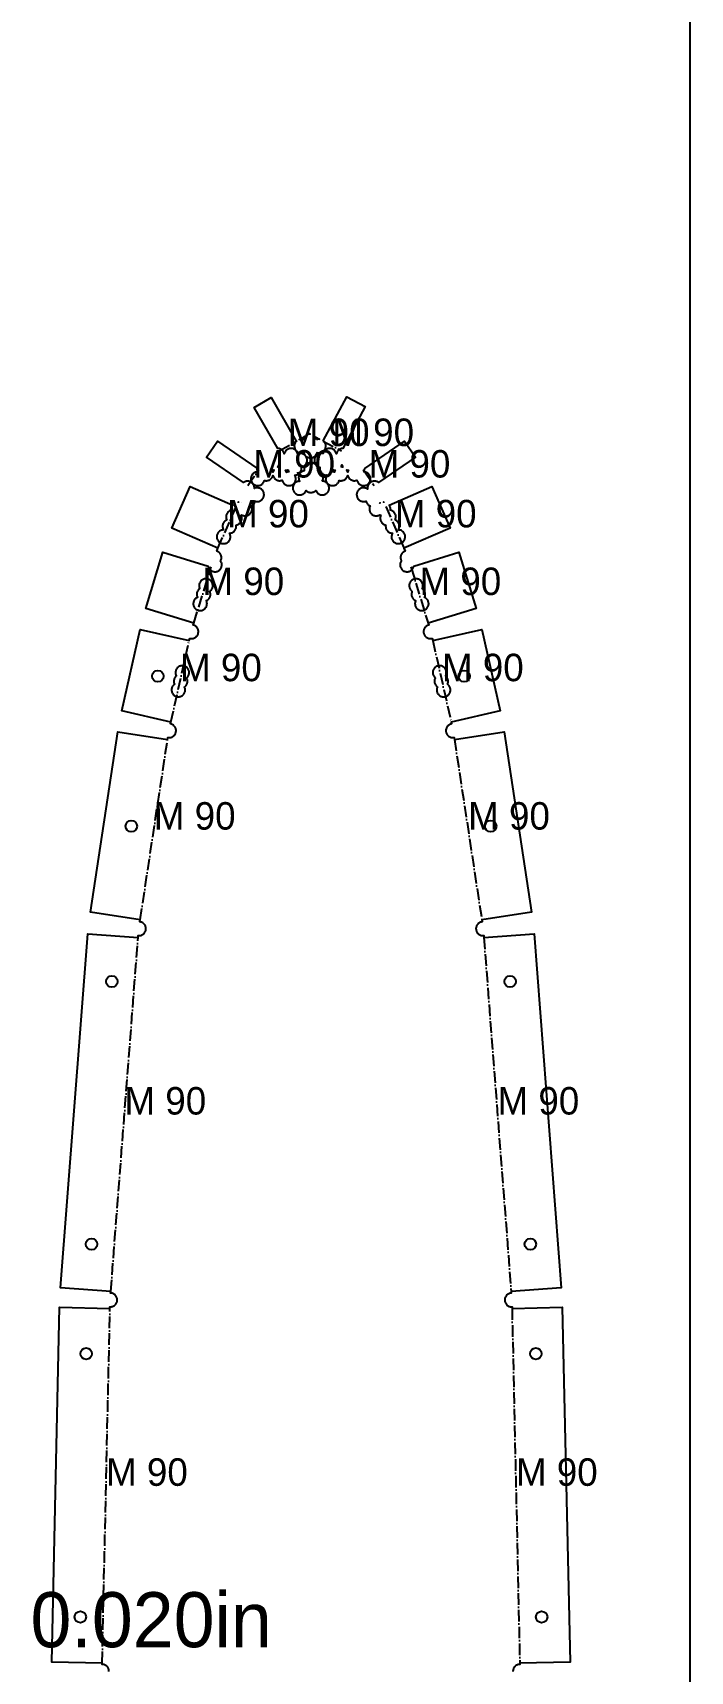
# Model space of a CAD drawing. Header units: millimetres. Extents: x 0 to 2518, y 0 to 1219.
# Drawn here: x 2294.6 to 2438, y 288.2 to 645.6 of the extents above; entities that cross this region are included whole.
import ezdxf

# ---------------------------------------------------------------- set-up
doc = ezdxf.new("R2010")
doc.units = ezdxf.units.MM
doc.linetypes.add('DASHDOT', pattern=[3.556, 2.54, -0.508, 0, -0.508])
for name, color, linetype in [('CUT', 7, 'CONTINUOUS'), ('ETCH', 8, 'CONTINUOUS'), ('HOLE', 6, 'CONTINUOUS'), ('MOUNTAIN', 5, 'DASHDOT')]:
    doc.layers.add(name, color=color, linetype=linetype)

msp = doc.modelspace()

# ---------------------------------------------------------------- linework, layer by layer
at = {"layer": 'CUT'}
msp.add_lwpolyline([(2311.2, 288.08), (2311.2, 288.23), (2311.19, 288.37), (2311.16, 288.52), (2311.12, 288.66), (2311.07, 288.8), (2311, 288.93), (2310.92, 289.05), (2310.82, 289.17), (2310.72, 289.27), (2310.61, 289.37), (2310.49, 289.45), (2310.36, 289.52), (2310.22, 289.58), (2310.08, 289.62), (2309.94, 289.65), (2309.79, 289.67), (2309.7, 289.67), (2309.71, 289.91), (2298.74, 290.15), (2300.44, 367.58), (2311.41, 367.34), (2311.42, 367.67), (2311.56, 367.67), (2311.7, 367.68), (2311.85, 367.71), (2311.99, 367.75), (2312.13, 367.81), (2312.26, 367.87), (2312.38, 367.95), (2312.49, 368.05), (2312.6, 368.15), (2312.69, 368.26), (2312.78, 368.38), (2312.85, 368.51), (2312.91, 368.65), (2312.95, 368.79), (2312.98, 368.93), (2313, 369.08), (2313, 369.23), (2312.99, 369.37), (2312.96, 369.52), (2312.92, 369.66), (2312.86, 369.79), (2312.79, 369.92), (2312.71, 370.05), (2312.62, 370.16), (2312.52, 370.27), (2312.41, 370.36), (2312.29, 370.45), (2312.16, 370.52), (2312.02, 370.57), (2311.88, 370.62), (2311.74, 370.65), (2311.59, 370.67), (2311.56, 370.67), (2311.59, 371), (2300.65, 371.84), (2306.62, 449.08), (2317.55, 448.23), (2317.59, 448.68), (2317.68, 448.67), (2317.83, 448.66), (2317.98, 448.68), (2318.12, 448.7), (2318.26, 448.74), (2318.4, 448.8), (2318.53, 448.87), (2318.65, 448.95), (2318.77, 449.04), (2318.87, 449.14), (2318.97, 449.26), (2319.05, 449.38), (2319.12, 449.51), (2319.18, 449.64), (2319.23, 449.78), (2319.26, 449.93), (2319.27, 450.07), (2319.27, 450.22), (2319.26, 450.37), (2319.23, 450.51), (2319.19, 450.65), (2319.14, 450.79), (2319.07, 450.92), (2318.99, 451.04), (2318.9, 451.16), (2318.79, 451.26), (2318.68, 451.36), (2318.56, 451.44), (2318.43, 451.51), (2318.3, 451.57), (2318.16, 451.61), (2318.01, 451.64), (2317.93, 451.65), (2318, 452.09), (2307.15, 453.74), (2313.13, 493.11), (2323.97, 491.46), (2324.04, 491.89), (2324.09, 491.88), (2324.24, 491.86), (2324.39, 491.86), (2324.53, 491.87), (2324.68, 491.9), (2324.82, 491.94), (2324.96, 491.99), (2325.09, 492.06), (2325.21, 492.14), (2325.32, 492.24), (2325.43, 492.34), (2325.52, 492.45), (2325.61, 492.57), (2325.68, 492.7), (2325.74, 492.84), (2325.78, 492.98), (2325.81, 493.12), (2325.83, 493.27), (2325.83, 493.41), (2325.82, 493.56), (2325.79, 493.71), (2325.75, 493.85), (2325.69, 493.98), (2325.62, 494.11), (2325.54, 494.24), (2325.45, 494.35), (2325.35, 494.46), (2325.24, 494.55), (2325.11, 494.64), (2324.99, 494.71), (2324.85, 494.76), (2324.71, 494.81), (2324.59, 494.83), (2324.69, 495.25), (2313.98, 497.67), (2318.01, 515.48), (2328.71, 513.06), (2328.81, 513.51), (2328.83, 513.5), (2328.97, 513.47), (2329.12, 513.45), (2329.27, 513.45), (2329.41, 513.47), (2329.56, 513.49), (2329.7, 513.53), (2329.84, 513.59), (2329.97, 513.66), (2330.09, 513.74), (2330.2, 513.83), (2330.31, 513.93), (2330.4, 514.04), (2330.49, 514.17), (2330.56, 514.3), (2330.62, 514.43), (2330.66, 514.57), (2330.69, 514.72), (2330.71, 514.86), (2330.71, 515.01), (2330.7, 515.16), (2330.67, 515.3), (2330.63, 515.44), (2330.57, 515.58), (2330.5, 515.71), (2330.42, 515.83), (2330.33, 515.95), (2330.23, 516.05), (2330.12, 516.15), (2329.99, 516.23), (2329.87, 516.3), (2329.73, 516.36), (2329.59, 516.4), (2329.58, 516.41), (2329.71, 516.84), (2319.22, 520.06), (2322.98, 532.3), (2332.86, 529.27), (2332.87, 529.2), (2332.91, 529.06), (2332.97, 528.92), (2333.04, 528.79), (2333.12, 528.67), (2333.21, 528.55), (2333.31, 528.45), (2333.43, 528.35), (2333.55, 528.27), (2333.68, 528.2), (2333.81, 528.14), (2333.95, 528.1), (2334.1, 528.07), (2334.24, 528.05), (2334.39, 528.05), (2334.54, 528.06), (2334.68, 528.09), (2334.82, 528.13), (2334.96, 528.19), (2335.09, 528.25), (2335.21, 528.33), (2335.33, 528.43), (2335.43, 528.53), (2335.53, 528.64), (2335.61, 528.76), (2335.68, 528.89), (2335.74, 529.03), (2335.78, 529.17), (2335.81, 529.31), (2335.83, 529.46), (2335.83, 529.61), (2335.82, 529.75), (2335.79, 529.9), (2335.75, 530.04), (2335.7, 530.17), (2335.63, 530.31), (2335.55, 530.43), (2335.57, 530.47), (2335.63, 530.61), (2335.68, 530.75), (2335.71, 530.89), (2335.72, 531.04), (2335.72, 531.18), (2335.71, 531.33), (2335.68, 531.48), (2335.64, 531.62), (2335.59, 531.75), (2335.52, 531.88), (2335.44, 532.01), (2335.35, 532.12), (2335.25, 532.23), (2335.13, 532.32), (2335.01, 532.41), (2334.88, 532.48), (2334.75, 532.53), (2334.71, 532.55), (2334.98, 533.17), (2324.93, 537.57), (2328.9, 546.65), (2338.19, 542.59), (2338.16, 542.54), (2338.09, 542.41), (2338.03, 542.28), (2337.99, 542.14), (2337.96, 541.99), (2337.94, 541.85), (2337.94, 541.7), (2337.95, 541.55), (2337.96, 541.48), (2337.89, 541.47), (2337.75, 541.43), (2337.61, 541.37), (2337.48, 541.3), (2337.36, 541.22), (2337.24, 541.13), (2337.14, 541.03), (2337.04, 540.92), (2336.96, 540.79), (2336.89, 540.67), (2336.83, 540.53), (2336.79, 540.39), (2336.76, 540.25), (2336.74, 540.1), (2336.74, 539.95), (2336.75, 539.81), (2336.78, 539.66), (2336.82, 539.52), (2336.88, 539.38), (2336.9, 539.34), (2336.85, 539.32), (2336.72, 539.26), (2336.6, 539.18), (2336.49, 539.08), (2336.38, 538.98), (2336.29, 538.87), (2336.2, 538.75), (2336.13, 538.62), (2336.07, 538.48), (2336.03, 538.34), (2336, 538.2), (2335.98, 538.05), (2335.98, 537.9), (2335.99, 537.76), (2336.02, 537.61), (2336.06, 537.47), (2336.12, 537.34), (2336.19, 537.2), (2336.21, 537.17), (2336.15, 537.17), (2336.01, 537.16), (2335.86, 537.13), (2335.72, 537.09), (2335.58, 537.03), (2335.45, 536.96), (2335.33, 536.88), (2335.22, 536.79), (2335.11, 536.69), (2335.02, 536.58), (2334.93, 536.46), (2334.86, 536.33), (2334.8, 536.19), (2334.76, 536.05), (2334.73, 535.91), (2334.71, 535.76), (2334.71, 535.61), (2334.72, 535.47), (2334.75, 535.32), (2334.79, 535.18), (2334.85, 535.04), (2334.92, 534.91), (2335, 534.79), (2335.09, 534.67), (2335.19, 534.57), (2335.3, 534.47), (2335.43, 534.39), (2335.55, 534.32), (2335.69, 534.26), (2335.83, 534.22), (2335.97, 534.19), (2336.12, 534.17), (2336.27, 534.17), (2336.41, 534.18), (2336.56, 534.21), (2336.7, 534.25), (2336.84, 534.31), (2336.97, 534.37), (2337.09, 534.45), (2337.21, 534.55), (2337.31, 534.65), (2337.41, 534.76), (2337.49, 534.88), (2337.56, 535.01), (2337.62, 535.15), (2337.66, 535.29), (2337.69, 535.43), (2337.71, 535.58), (2337.71, 535.73), (2337.7, 535.87), (2337.67, 536.02), (2337.63, 536.16), (2337.57, 536.3), (2337.51, 536.43), (2337.48, 536.46), (2337.54, 536.46), (2337.68, 536.48), (2337.83, 536.5), (2337.97, 536.54), (2338.11, 536.6), (2338.24, 536.67), (2338.36, 536.75), (2338.48, 536.84), (2338.58, 536.94), (2338.68, 537.05), (2338.76, 537.18), (2338.83, 537.3), (2338.89, 537.44), (2338.93, 537.58), (2338.96, 537.72), (2338.98, 537.87), (2338.98, 538.02), (2338.97, 538.16), (2338.95, 538.24), (2339.03, 538.25), (2339.17, 538.29), (2339.3, 538.35), (2339.43, 538.42), (2339.56, 538.5), (2339.67, 538.59), (2339.78, 538.69), (2339.87, 538.8), (2339.96, 538.92), (2340.03, 539.05), (2340.08, 539.19), (2340.13, 539.33), (2340.16, 539.47), (2340.18, 539.62), (2340.18, 539.77), (2340.16, 539.91), (2340.14, 540.06), (2340.1, 540.2), (2340.04, 540.34), (2340.02, 540.38), (2340.06, 540.39), (2340.15, 540.44), (2340.25, 540.39), (2340.39, 540.33), (2340.53, 540.28), (2340.67, 540.25), (2340.82, 540.24), (2340.96, 540.24), (2341.11, 540.25), (2341.25, 540.28), (2341.4, 540.32), (2341.53, 540.37), (2341.66, 540.44), (2341.79, 540.52), (2341.9, 540.61), (2342.01, 540.72), (2342.1, 540.83), (2342.18, 540.95), (2342.26, 541.08), (2342.31, 541.21), (2342.36, 541.35), (2342.39, 541.5), (2342.4, 541.64), (2342.41, 541.79), (2342.39, 541.94), (2342.37, 542.08), (2342.32, 542.22), (2342.27, 542.36), (2342.25, 542.4), (2342.29, 542.42), (2342.42, 542.49), (2342.55, 542.57), (2342.66, 542.66), (2342.77, 542.76), (2342.86, 542.88), (2342.94, 543), (2343.01, 543.13), (2343.07, 543.26), (2343.12, 543.4), (2343.12, 543.42), (2343.15, 543.41), (2343.29, 543.38), (2343.44, 543.37), (2343.58, 543.36), (2343.73, 543.38), (2343.88, 543.4), (2344.02, 543.44), (2344.15, 543.5), (2344.28, 543.57), (2344.41, 543.65), (2344.52, 543.74), (2344.63, 543.84), (2344.72, 543.96), (2344.81, 544.08), (2344.88, 544.21), (2344.93, 544.34), (2344.98, 544.48), (2345.01, 544.63), (2345.03, 544.77), (2345.03, 544.92), (2345.01, 545.07), (2344.99, 545.21), (2344.95, 545.35), (2344.89, 545.49), (2344.82, 545.62), (2344.74, 545.74), (2344.65, 545.86), (2344.55, 545.96), (2344.44, 546.06), (2344.31, 546.14), (2344.18, 546.21), (2344.05, 546.27), (2343.91, 546.31), (2343.76, 546.34), (2343.62, 546.36), (2343.47, 546.36), (2343.32, 546.35), (2343.18, 546.32), (2343.04, 546.28), (2342.92, 546.23), (2342.92, 546.36), (2342.91, 546.5), (2342.88, 546.65), (2342.84, 546.79), (2342.79, 546.93), (2342.72, 547.06), (2342.64, 547.18), (2342.54, 547.29), (2342.44, 547.4), (2342.33, 547.49), (2342.21, 547.58), (2342.08, 547.65), (2341.94, 547.71), (2341.8, 547.75), (2341.66, 547.78), (2341.51, 547.8), (2341.37, 547.8), (2341.22, 547.79), (2341.07, 547.76), (2340.93, 547.72), (2340.8, 547.66), (2340.67, 547.6), (2340.54, 547.51), (2340.53, 547.5), (2332.44, 553.04), (2334.84, 556.54), (2343.42, 550.66), (2343.42, 550.56), (2343.43, 550.41), (2343.46, 550.27), (2343.5, 550.13), (2343.56, 549.99), (2343.63, 549.86), (2343.65, 549.82), (2343.59, 549.82), (2343.45, 549.81), (2343.3, 549.78), (2343.16, 549.74), (2343.02, 549.69), (2342.89, 549.62), (2342.77, 549.54), (2342.66, 549.45), (2342.55, 549.34), (2342.46, 549.23), (2342.37, 549.11), (2342.3, 548.98), (2342.24, 548.85), (2342.2, 548.71), (2342.17, 548.56), (2342.15, 548.42), (2342.15, 548.27), (2342.16, 548.12), (2342.19, 547.98), (2342.23, 547.84), (2342.29, 547.7), (2342.36, 547.57), (2342.44, 547.44), (2342.53, 547.33), (2342.53, 547.33), (2342.63, 547.22), (2342.74, 547.13), (2342.87, 547.05), (2342.99, 546.98), (2343.13, 546.92), (2343.27, 546.87), (2343.41, 546.84), (2343.56, 546.83), (2343.71, 546.83), (2343.85, 546.84), (2344, 546.87), (2344.14, 546.91), (2344.28, 546.96), (2344.41, 547.03), (2344.53, 547.11), (2344.65, 547.2), (2344.75, 547.31), (2344.85, 547.42), (2344.93, 547.54), (2345, 547.67), (2345.06, 547.8), (2345.1, 547.94), (2345.11, 547.96), (2345.13, 547.95), (2345.28, 547.92), (2345.42, 547.91), (2345.57, 547.91), (2345.72, 547.92), (2345.86, 547.95), (2346, 547.99), (2346.14, 548.04), (2346.27, 548.11), (2346.39, 548.19), (2346.51, 548.28), (2346.61, 548.39), (2346.71, 548.5), (2346.79, 548.62), (2346.86, 548.75), (2346.92, 548.88), (2346.96, 549.02), (2346.97, 549.05), (2347.01, 548.92), (2347.06, 548.78), (2347.13, 548.65), (2347.21, 548.52), (2347.31, 548.41), (2347.41, 548.3), (2347.52, 548.21), (2347.64, 548.13), (2347.77, 548.06), (2347.91, 548), (2348.05, 547.95), (2348.19, 547.92), (2348.34, 547.91), (2348.48, 547.91), (2348.63, 547.92), (2348.78, 547.95), (2348.92, 547.99), (2348.98, 548.01), (2348.99, 547.98), (2349.03, 547.84), (2349.09, 547.7), (2349.16, 547.57), (2349.24, 547.44), (2349.33, 547.33), (2349.43, 547.22), (2349.54, 547.13), (2349.66, 547.05), (2349.79, 546.98), (2349.93, 546.92), (2350.07, 546.87), (2350.21, 546.84), (2350.36, 546.83), (2350.51, 546.83), (2350.65, 546.84), (2350.8, 546.87), (2350.94, 546.91), (2351.08, 546.96), (2351.21, 547.03), (2351.33, 547.11), (2351.45, 547.2), (2351.55, 547.31), (2351.65, 547.42), (2351.73, 547.54), (2351.8, 547.67), (2351.86, 547.8), (2351.9, 547.94), (2351.93, 548.09), (2351.95, 548.23), (2351.95, 548.38), (2351.94, 548.53), (2351.91, 548.67), (2351.87, 548.81), (2351.81, 548.95), (2351.75, 549.08), (2351.72, 549.12), (2351.78, 549.12), (2351.92, 549.13), (2352.07, 549.16), (2352.21, 549.2), (2352.35, 549.25), (2352.48, 549.32), (2352.6, 549.4), (2352.72, 549.49), (2352.82, 549.6), (2352.92, 549.71), (2353, 549.83), (2353.07, 549.96), (2353.13, 550.1), (2353.17, 550.24), (2353.2, 550.38), (2353.22, 550.53), (2353.22, 550.67), (2353.21, 550.82), (2353.19, 550.89), (2353.27, 550.91), (2353.41, 550.95), (2353.54, 551), (2353.67, 551.07), (2353.8, 551.15), (2353.91, 551.24), (2354.02, 551.35), (2354.11, 551.46), (2354.2, 551.58), (2354.27, 551.71), (2354.32, 551.84), (2354.37, 551.98), (2354.4, 552.13), (2354.42, 552.28), (2354.42, 552.42), (2354.4, 552.57), (2354.38, 552.71), (2354.34, 552.86), (2354.28, 552.99), (2354.21, 553.12), (2354.13, 553.25), (2354.04, 553.36), (2353.94, 553.47), (2353.82, 553.56), (2353.7, 553.64), (2353.57, 553.71), (2353.44, 553.77), (2353.3, 553.82), (2353.15, 553.85), (2353.01, 553.86), (2352.86, 553.86), (2352.71, 553.85), (2352.57, 553.82), (2352.43, 553.78), (2352.36, 553.76), (2352.35, 553.79), (2352.31, 553.94), (2352.26, 554.07), (2352.19, 554.2), (2352.11, 554.33), (2352.02, 554.44), (2351.91, 554.55), (2351.8, 554.64), (2351.68, 554.72), (2351.55, 554.79), (2351.42, 554.85), (2351.28, 554.9), (2351.13, 554.93), (2350.99, 554.94), (2350.84, 554.94), (2350.69, 554.93), (2350.55, 554.9), (2350.41, 554.86), (2350.27, 554.81), (2350.14, 554.74), (2350.02, 554.66), (2349.9, 554.57), (2349.8, 554.47), (2349.7, 554.35), (2349.62, 554.23), (2349.55, 554.1), (2349.49, 553.97), (2349.44, 553.83), (2349.44, 553.8), (2349.4, 553.94), (2349.34, 554.07), (2349.28, 554.2), (2349.2, 554.33), (2349.1, 554.44), (2349, 554.55), (2348.89, 554.64), (2348.77, 554.72), (2348.64, 554.79), (2348.5, 554.85), (2348.36, 554.9), (2348.22, 554.93), (2348.07, 554.94), (2348.03, 554.94), (2342.84, 563.88), (2346.57, 566.04), (2352.07, 556.55), (2352.1, 556.57), (2352.02, 556.49), (2351.93, 556.38), (2351.85, 556.26), (2351.78, 556.13), (2351.72, 555.99), (2351.67, 555.85), (2351.64, 555.71), (2351.63, 555.56), (2351.62, 555.41), (2351.64, 555.27), (2351.66, 555.12), (2351.71, 554.98), (2351.76, 554.84), (2351.83, 554.71), (2351.91, 554.59), (2352, 554.48), (2352.1, 554.37), (2352.22, 554.28), (2352.34, 554.19), (2352.47, 554.12), (2352.6, 554.06), (2352.74, 554.02), (2352.89, 553.99), (2353.03, 553.97), (2353.18, 553.97), (2353.33, 553.98), (2353.47, 554.01), (2353.61, 554.05), (2353.68, 554.08), (2353.69, 554.04), (2353.73, 553.9), (2353.78, 553.76), (2353.85, 553.63), (2353.93, 553.51), (2354.02, 553.4), (2354.13, 553.29), (2354.24, 553.2), (2354.36, 553.11), (2354.49, 553.04), (2354.63, 552.98), (2354.77, 552.94), (2354.91, 552.91), (2355.06, 552.89), (2355.2, 552.89), (2355.35, 552.9), (2355.49, 552.93), (2355.64, 552.97), (2355.77, 553.03), (2355.9, 553.1), (2356.03, 553.18), (2356.14, 553.27), (2356.25, 553.37), (2356.34, 553.48), (2356.42, 553.61), (2356.5, 553.73), (2356.55, 553.87), (2356.6, 554.01), (2356.6, 554.03), (2356.63, 554.02), (2356.77, 553.99), (2356.92, 553.97), (2357.07, 553.97), (2357.21, 553.98), (2357.36, 554.01), (2357.5, 554.05), (2357.64, 554.11), (2357.77, 554.18), (2357.89, 554.26), (2358, 554.35), (2358.11, 554.45), (2358.2, 554.56), (2358.29, 554.69), (2358.36, 554.81), (2358.42, 554.95), (2358.46, 555.09), (2358.49, 555.23), (2358.51, 555.38), (2358.51, 555.53), (2358.5, 555.67), (2358.47, 555.82), (2358.43, 555.96), (2358.37, 556.1), (2358.3, 556.23), (2358.22, 556.35), (2358.13, 556.47), (2358.03, 556.57), (2357.95, 556.64), (2363.07, 566.23), (2367.11, 564.07), (2362.24, 554.94), (2362.22, 554.94), (2362.07, 554.93), (2361.92, 554.9), (2361.78, 554.86), (2361.65, 554.81), (2361.52, 554.74), (2361.39, 554.66), (2361.28, 554.57), (2361.17, 554.47), (2361.08, 554.35), (2360.99, 554.23), (2360.92, 554.1), (2360.87, 553.97), (2360.82, 553.83), (2360.82, 553.8), (2360.78, 553.94), (2360.72, 554.07), (2360.65, 554.2), (2360.57, 554.33), (2360.48, 554.44), (2360.38, 554.55), (2360.27, 554.64), (2360.14, 554.72), (2360.01, 554.79), (2359.88, 554.85), (2359.74, 554.9), (2359.59, 554.93), (2359.45, 554.94), (2359.3, 554.94), (2359.15, 554.93), (2359.01, 554.9), (2358.87, 554.86), (2358.73, 554.81), (2358.6, 554.74), (2358.48, 554.66), (2358.36, 554.57), (2358.26, 554.47), (2358.16, 554.35), (2358.08, 554.23), (2358.01, 554.1), (2357.95, 553.97), (2357.91, 553.83), (2357.9, 553.81), (2357.88, 553.82), (2357.73, 553.85), (2357.59, 553.86), (2357.44, 553.86), (2357.29, 553.85), (2357.15, 553.82), (2357.01, 553.78), (2356.87, 553.73), (2356.74, 553.66), (2356.62, 553.58), (2356.5, 553.49), (2356.4, 553.39), (2356.3, 553.27), (2356.22, 553.15), (2356.15, 553.02), (2356.09, 552.89), (2356.04, 552.75), (2356.01, 552.6), (2356, 552.46), (2356, 552.31), (2356.01, 552.16), (2356.04, 552.02), (2356.08, 551.88), (2356.13, 551.74), (2356.2, 551.61), (2356.28, 551.49), (2356.37, 551.37), (2356.48, 551.27), (2356.59, 551.17), (2356.71, 551.09), (2356.84, 551.02), (2356.97, 550.96), (2357.11, 550.91), (2357.22, 550.89), (2357.21, 550.85), (2357.2, 550.71), (2357.19, 550.56), (2357.21, 550.41), (2357.23, 550.27), (2357.27, 550.13), (2357.33, 549.99), (2357.4, 549.86), (2357.48, 549.74), (2357.57, 549.62), (2357.67, 549.52), (2357.79, 549.42), (2357.91, 549.34), (2358.04, 549.27), (2358.17, 549.21), (2358.31, 549.17), (2358.46, 549.14), (2358.6, 549.12), (2358.69, 549.12), (2358.68, 549.11), (2358.61, 548.98), (2358.56, 548.85), (2358.51, 548.71), (2358.48, 548.56), (2358.47, 548.42), (2358.46, 548.27), (2358.48, 548.12), (2358.5, 547.98), (2358.54, 547.84), (2358.6, 547.7), (2358.67, 547.57), (2358.75, 547.44), (2358.84, 547.33), (2358.94, 547.22), (2359.06, 547.13), (2359.18, 547.05), (2359.31, 546.98), (2359.44, 546.92), (2359.58, 546.87), (2359.73, 546.84), (2359.87, 546.83), (2360.02, 546.83), (2360.17, 546.84), (2360.31, 546.87), (2360.45, 546.91), (2360.59, 546.96), (2360.72, 547.03), (2360.84, 547.11), (2360.96, 547.2), (2361.06, 547.31), (2361.16, 547.42), (2361.24, 547.54), (2361.31, 547.67), (2361.37, 547.8), (2361.41, 547.94), (2361.42, 547.96), (2361.44, 547.95), (2361.59, 547.92), (2361.74, 547.91), (2361.88, 547.91), (2362.03, 547.92), (2362.17, 547.95), (2362.31, 547.99), (2362.45, 548.04), (2362.58, 548.11), (2362.71, 548.19), (2362.82, 548.28), (2362.93, 548.39), (2363.02, 548.5), (2363.1, 548.62), (2363.17, 548.75), (2363.23, 548.88), (2363.28, 549.02), (2363.28, 549.05), (2363.32, 548.92), (2363.38, 548.78), (2363.44, 548.65), (2363.53, 548.52), (2363.62, 548.41), (2363.72, 548.3), (2363.83, 548.21), (2363.95, 548.13), (2364.08, 548.06), (2364.22, 548), (2364.36, 547.95), (2364.5, 547.92), (2364.65, 547.91), (2364.8, 547.91), (2364.94, 547.92), (2365.09, 547.95), (2365.23, 547.99), (2365.3, 548.01), (2365.3, 547.98), (2365.34, 547.84), (2365.4, 547.7), (2365.47, 547.57), (2365.55, 547.44), (2365.64, 547.33), (2365.74, 547.22), (2365.86, 547.13), (2365.98, 547.05), (2366.11, 546.98), (2366.24, 546.92), (2366.38, 546.87), (2366.53, 546.84), (2366.67, 546.83), (2366.82, 546.83), (2366.97, 546.84), (2367.11, 546.87), (2367.25, 546.91), (2367.39, 546.96), (2367.52, 547.03), (2367.64, 547.11), (2367.76, 547.2), (2367.86, 547.31), (2367.96, 547.42), (2368.04, 547.54), (2368.11, 547.67), (2368.17, 547.8), (2368.21, 547.94), (2368.24, 548.09), (2368.26, 548.23), (2368.26, 548.38), (2368.25, 548.53), (2368.22, 548.67), (2368.18, 548.81), (2368.13, 548.95), (2368.06, 549.08), (2367.98, 549.2), (2367.89, 549.32), (2367.78, 549.42), (2367.67, 549.52), (2367.55, 549.6), (2367.42, 549.67), (2367.28, 549.73), (2367.14, 549.78), (2367, 549.81), (2366.85, 549.82), (2366.76, 549.82), (2366.77, 549.83), (2366.84, 549.96), (2366.9, 550.1), (2366.94, 550.24), (2366.97, 550.38), (2366.99, 550.53), (2366.99, 550.58), (2375.7, 556.54), (2378.09, 553.04), (2370, 547.5), (2369.9, 547.58), (2369.77, 547.65), (2369.63, 547.71), (2369.49, 547.75), (2369.35, 547.78), (2369.2, 547.8), (2369.05, 547.8), (2368.91, 547.79), (2368.76, 547.76), (2368.62, 547.72), (2368.49, 547.66), (2368.35, 547.6), (2368.23, 547.51), (2368.12, 547.42), (2368.01, 547.32), (2367.92, 547.21), (2367.83, 547.09), (2367.76, 546.96), (2367.7, 546.82), (2367.66, 546.68), (2367.63, 546.54), (2367.61, 546.39), (2367.61, 546.24), (2367.63, 546.1), (2367.63, 546.06), (2367.63, 546.06), (2367.51, 546.14), (2367.38, 546.21), (2367.25, 546.27), (2367.11, 546.31), (2366.96, 546.34), (2366.82, 546.36), (2366.67, 546.36), (2366.52, 546.35), (2366.38, 546.32), (2366.24, 546.28), (2366.1, 546.23), (2365.97, 546.16), (2365.85, 546.08), (2365.73, 545.99), (2365.63, 545.88), (2365.53, 545.77), (2365.45, 545.65), (2365.38, 545.52), (2365.32, 545.38), (2365.27, 545.24), (2365.24, 545.1), (2365.23, 544.95), (2365.23, 544.81), (2365.24, 544.66), (2365.27, 544.51), (2365.31, 544.37), (2365.36, 544.24), (2365.43, 544.11), (2365.51, 543.98), (2365.6, 543.87), (2365.71, 543.76), (2365.82, 543.67), (2365.94, 543.58), (2366.07, 543.51), (2366.2, 543.46), (2366.34, 543.41), (2366.49, 543.38), (2366.63, 543.37), (2366.78, 543.36), (2366.93, 543.38), (2367.07, 543.4), (2367.21, 543.44), (2367.28, 543.47), (2367.29, 543.43), (2367.33, 543.29), (2367.38, 543.16), (2367.45, 543.03), (2367.53, 542.9), (2367.63, 542.79), (2367.73, 542.68), (2367.84, 542.59), (2367.96, 542.5), (2368.09, 542.43), (2368.16, 542.4), (2368.16, 542.39), (2368.1, 542.26), (2368.06, 542.12), (2368.03, 541.97), (2368.01, 541.83), (2368.01, 541.68), (2368.02, 541.53), (2368.05, 541.39), (2368.09, 541.25), (2368.14, 541.11), (2368.21, 540.98), (2368.29, 540.86), (2368.38, 540.74), (2368.49, 540.64), (2368.6, 540.54), (2368.72, 540.46), (2368.85, 540.39), (2368.99, 540.33), (2369.13, 540.28), (2369.27, 540.25), (2369.42, 540.24), (2369.56, 540.24), (2369.71, 540.25), (2369.85, 540.28), (2370, 540.32), (2370.13, 540.37), (2370.26, 540.44), (2370.32, 540.48), (2370.44, 540.41), (2370.51, 540.38), (2370.51, 540.37), (2370.45, 540.23), (2370.4, 540.09), (2370.37, 539.95), (2370.36, 539.8), (2370.36, 539.65), (2370.37, 539.51), (2370.4, 539.36), (2370.44, 539.22), (2370.49, 539.08), (2370.56, 538.95), (2370.64, 538.83), (2370.73, 538.72), (2370.84, 538.61), (2370.95, 538.52), (2371.07, 538.43), (2371.2, 538.36), (2371.33, 538.3), (2371.47, 538.26), (2371.58, 538.24), (2371.57, 538.2), (2371.55, 538.05), (2371.55, 537.9), (2371.57, 537.76), (2371.59, 537.61), (2371.63, 537.47), (2371.69, 537.34), (2371.76, 537.2), (2371.84, 537.08), (2371.93, 536.97), (2372.03, 536.86), (2372.15, 536.77), (2372.27, 536.68), (2372.4, 536.61), (2372.53, 536.55), (2372.67, 536.51), (2372.82, 536.48), (2372.96, 536.46), (2373.05, 536.46), (2373.04, 536.46), (2372.97, 536.33), (2372.92, 536.19), (2372.87, 536.05), (2372.84, 535.91), (2372.83, 535.76), (2372.82, 535.61), (2372.84, 535.47), (2372.86, 535.32), (2372.9, 535.18), (2372.96, 535.04), (2373.03, 534.91), (2373.11, 534.79), (2373.2, 534.67), (2373.3, 534.57), (2373.42, 534.47), (2373.54, 534.39), (2373.67, 534.32), (2373.8, 534.26), (2373.94, 534.22), (2374.09, 534.19), (2374.23, 534.17), (2374.38, 534.17), (2374.53, 534.18), (2374.67, 534.21), (2374.81, 534.25), (2374.95, 534.31), (2375.08, 534.37), (2375.2, 534.45), (2375.32, 534.55), (2375.42, 534.65), (2375.52, 534.76), (2375.6, 534.88), (2375.67, 535.01), (2375.73, 535.15), (2375.77, 535.29), (2375.8, 535.43), (2375.82, 535.58), (2375.82, 535.73), (2375.81, 535.87), (2375.78, 536.02), (2375.74, 536.16), (2375.69, 536.3), (2375.62, 536.43), (2375.54, 536.55), (2375.45, 536.66), (2375.34, 536.77), (2375.23, 536.86), (2375.11, 536.95), (2374.98, 537.02), (2374.84, 537.08), (2374.7, 537.12), (2374.56, 537.15), (2374.41, 537.17), (2374.32, 537.17), (2374.33, 537.18), (2374.4, 537.3), (2374.46, 537.44), (2374.5, 537.58), (2374.53, 537.72), (2374.55, 537.87), (2374.55, 538.02), (2374.54, 538.16), (2374.51, 538.31), (2374.47, 538.45), (2374.42, 538.59), (2374.35, 538.72), (2374.27, 538.84), (2374.17, 538.96), (2374.07, 539.06), (2373.96, 539.16), (2373.84, 539.24), (2373.71, 539.31), (2373.64, 539.34), (2373.64, 539.35), (2373.7, 539.49), (2373.74, 539.63), (2373.77, 539.77), (2373.79, 539.92), (2373.79, 540.07), (2373.78, 540.21), (2373.75, 540.36), (2373.71, 540.5), (2373.66, 540.63), (2373.59, 540.77), (2373.51, 540.89), (2373.42, 541), (2373.31, 541.11), (2373.2, 541.2), (2373.08, 541.29), (2372.95, 541.36), (2372.81, 541.42), (2372.67, 541.46), (2372.57, 541.48), (2372.58, 541.52), (2372.59, 541.67), (2372.6, 541.81), (2372.58, 541.96), (2372.56, 542.11), (2372.51, 542.25), (2372.46, 542.38), (2372.39, 542.51), (2372.34, 542.59), (2381.63, 546.65), (2385.6, 537.57), (2375.55, 533.17), (2375.82, 532.55), (2375.82, 532.55), (2375.68, 532.49), (2375.55, 532.42), (2375.43, 532.34), (2375.31, 532.25), (2375.21, 532.15), (2375.11, 532.03), (2375.03, 531.91), (2374.96, 531.78), (2374.9, 531.65), (2374.86, 531.51), (2374.83, 531.36), (2374.81, 531.22), (2374.81, 531.07), (2374.82, 530.92), (2374.85, 530.78), (2374.89, 530.64), (2374.94, 530.5), (2374.98, 530.42), (2374.92, 530.33), (2374.85, 530.21), (2374.79, 530.07), (2374.75, 529.93), (2374.72, 529.79), (2374.7, 529.64), (2374.7, 529.49), (2374.71, 529.35), (2374.74, 529.2), (2374.78, 529.06), (2374.84, 528.92), (2374.91, 528.79), (2374.99, 528.67), (2375.08, 528.55), (2375.18, 528.45), (2375.29, 528.35), (2375.41, 528.27), (2375.54, 528.2), (2375.68, 528.14), (2375.82, 528.1), (2375.96, 528.07), (2376.11, 528.05), (2376.26, 528.05), (2376.4, 528.06), (2376.55, 528.09), (2376.69, 528.13), (2376.83, 528.19), (2376.96, 528.25), (2377.08, 528.33), (2377.2, 528.43), (2377.3, 528.53), (2377.4, 528.64), (2377.48, 528.76), (2377.55, 528.89), (2377.61, 529.03), (2377.65, 529.17), (2377.67, 529.27), (2387.55, 532.3), (2391.31, 520.06), (2380.82, 516.84), (2380.96, 516.4), (2380.83, 516.37), (2380.7, 516.31), (2380.57, 516.25), (2380.44, 516.17), (2380.33, 516.07), (2380.22, 515.97), (2380.13, 515.86), (2380.05, 515.74), (2379.98, 515.61), (2379.92, 515.47), (2379.87, 515.33), (2379.84, 515.19), (2379.83, 515.04), (2379.82, 514.9), (2379.84, 514.75), (2379.86, 514.6), (2379.91, 514.46), (2379.96, 514.33), (2380.03, 514.2), (2380.11, 514.07), (2380.2, 513.96), (2380.3, 513.85), (2380.42, 513.76), (2380.54, 513.67), (2380.67, 513.6), (2380.8, 513.55), (2380.94, 513.5), (2381.09, 513.47), (2381.23, 513.45), (2381.38, 513.45), (2381.53, 513.47), (2381.67, 513.49), (2381.73, 513.51), (2381.83, 513.06), (2392.53, 515.48), (2396.55, 497.67), (2385.85, 495.25), (2385.94, 494.83), (2385.86, 494.82), (2385.71, 494.78), (2385.58, 494.72), (2385.45, 494.65), (2385.32, 494.57), (2385.21, 494.48), (2385.1, 494.38), (2385.01, 494.27), (2384.93, 494.14), (2384.86, 494.01), (2384.8, 493.88), (2384.75, 493.74), (2384.72, 493.59), (2384.71, 493.45), (2384.71, 493.3), (2384.72, 493.15), (2384.75, 493.01), (2384.79, 492.87), (2384.84, 492.73), (2384.91, 492.6), (2384.99, 492.48), (2385.08, 492.36), (2385.18, 492.26), (2385.3, 492.16), (2385.42, 492.08), (2385.55, 492.01), (2385.68, 491.95), (2385.82, 491.91), (2385.97, 491.88), (2386.11, 491.86), (2386.26, 491.86), (2386.41, 491.87), (2386.5, 491.89), (2386.56, 491.46), (2397.41, 493.11), (2403.38, 453.74), (2392.54, 452.09), (2392.6, 451.65), (2392.56, 451.65), (2392.41, 451.62), (2392.27, 451.58), (2392.13, 451.53), (2392, 451.46), (2391.88, 451.38), (2391.76, 451.29), (2391.66, 451.18), (2391.56, 451.07), (2391.48, 450.95), (2391.41, 450.82), (2391.35, 450.68), (2391.31, 450.54), (2391.28, 450.4), (2391.26, 450.25), (2391.26, 450.11), (2391.27, 449.96), (2391.3, 449.81), (2391.34, 449.67), (2391.4, 449.54), (2391.46, 449.41), (2391.54, 449.28), (2391.64, 449.17), (2391.74, 449.06), (2391.85, 448.97), (2391.97, 448.88), (2392.1, 448.81), (2392.24, 448.76), (2392.38, 448.71), (2392.52, 448.68), (2392.67, 448.67), (2392.82, 448.66), (2392.94, 448.68), (2392.98, 448.23), (2403.92, 449.08), (2409.88, 371.84), (2398.94, 371), (2398.97, 370.67), (2398.83, 370.65), (2398.69, 370.63), (2398.54, 370.59), (2398.41, 370.53), (2398.28, 370.46), (2398.15, 370.38), (2398.04, 370.29), (2397.93, 370.19), (2397.84, 370.08), (2397.76, 369.95), (2397.69, 369.82), (2397.63, 369.69), (2397.58, 369.55), (2397.55, 369.41), (2397.54, 369.26), (2397.53, 369.11), (2397.55, 368.96), (2397.57, 368.82), (2397.62, 368.68), (2397.67, 368.54), (2397.74, 368.41), (2397.82, 368.29), (2397.91, 368.17), (2398.01, 368.07), (2398.13, 367.97), (2398.25, 367.89), (2398.38, 367.82), (2398.51, 367.76), (2398.65, 367.72), (2398.8, 367.69), (2398.94, 367.67), (2399.09, 367.67), (2399.12, 367.67), (2399.12, 367.34), (2410.09, 367.58), (2411.8, 290.15), (2400.83, 289.91), (2400.83, 289.67), (2400.77, 289.67), (2400.63, 289.66), (2400.48, 289.63), (2400.34, 289.59), (2400.21, 289.53), (2400.07, 289.47), (2399.95, 289.39), (2399.84, 289.29), (2399.73, 289.19), (2399.64, 289.08), (2399.55, 288.96), (2399.48, 288.83), (2399.42, 288.69), (2399.38, 288.55), (2399.35, 288.41), (2399.33, 288.26), (2399.33, 288.11)], dxfattribs=at)
for points in [[(2353.71, 557.34), (2353.64, 557.21), (2353.58, 557.07), (2353.54, 556.93), (2353.53, 556.91), (2353.5, 556.92), (2353.36, 556.95), (2353.21, 556.97), (2353.07, 556.97), (2352.92, 556.96), (2352.78, 556.93), (2352.68, 556.9), (2353.97, 557.65), (2353.89, 557.57), (2353.79, 557.46), (2353.71, 557.34)], [(2354.64, 558.01), (2354.54, 557.98), (2354.87, 558.17), (2355.1, 558.05), (2355.08, 558.05), (2354.93, 558.05), (2354.78, 558.04), (2354.64, 558.01)], [(2356.45, 556.86), (2356.45, 556.9), (2356.4, 557.04), (2356.35, 557.18), (2356.28, 557.31), (2356.2, 557.43), (2356.16, 557.48), (2357.12, 556.97), (2357.1, 556.97), (2356.95, 556.97), (2356.81, 556.96), (2356.66, 556.93), (2356.52, 556.89), (2356.45, 556.86)], [(2348.43, 550.9), (2348.37, 550.9), (2348.22, 550.89), (2348.08, 550.86), (2348.02, 550.85), (2348.06, 550.91), (2348.13, 551.04), (2348.19, 551.18), (2348.23, 551.32), (2348.24, 551.34), (2348.28, 551.21), (2348.33, 551.07), (2348.4, 550.94), (2348.43, 550.9)], [(2357.74, 547.8), (2357.74, 547.81), (2357.81, 547.94), (2357.87, 548.07), (2357.91, 548.21), (2357.94, 548.36), (2357.96, 548.5), (2357.96, 548.65), (2357.95, 548.8), (2357.92, 548.94), (2357.88, 549.08), (2357.83, 549.22), (2357.76, 549.35), (2357.68, 549.47), (2357.59, 549.59), (2357.48, 549.69), (2357.37, 549.79), (2357.25, 549.87), (2357.12, 549.94), (2356.98, 550), (2356.84, 550.04), (2356.74, 550.06), (2356.75, 550.1), (2356.76, 550.25), (2356.77, 550.4), (2356.75, 550.54), (2356.73, 550.69), (2356.68, 550.83), (2356.63, 550.97), (2356.56, 551.1), (2356.48, 551.22), (2356.39, 551.34), (2356.29, 551.44), (2356.17, 551.54), (2356.05, 551.62), (2355.92, 551.69), (2355.79, 551.75), (2355.65, 551.79), (2355.5, 551.82), (2355.36, 551.84), (2355.21, 551.84), (2355.06, 551.83), (2354.92, 551.8), (2354.78, 551.76), (2354.64, 551.7), (2354.51, 551.64), (2354.39, 551.56), (2354.27, 551.46), (2354.17, 551.36), (2354.07, 551.25), (2353.99, 551.13), (2353.92, 551), (2353.86, 550.86), (2353.82, 550.72), (2353.79, 550.58), (2353.77, 550.43), (2353.77, 550.28), (2353.78, 550.14), (2353.79, 550.06), (2353.72, 550.05), (2353.58, 550.01), (2353.44, 549.95), (2353.31, 549.89), (2353.19, 549.81), (2353.07, 549.71), (2352.97, 549.61), (2352.87, 549.5), (2352.79, 549.38), (2352.72, 549.25), (2352.66, 549.11), (2352.62, 548.97), (2352.59, 548.83), (2352.57, 548.68), (2352.57, 548.54), (2352.58, 548.39), (2352.61, 548.24), (2352.65, 548.1), (2352.71, 547.97), (2352.77, 547.84), (2352.8, 547.8), (2352.74, 547.8), (2352.6, 547.79), (2352.45, 547.76), (2352.31, 547.72), (2352.17, 547.66), (2352.04, 547.6), (2351.92, 547.51), (2351.8, 547.42), (2351.7, 547.32), (2351.6, 547.21), (2351.52, 547.09), (2351.45, 546.96), (2351.39, 546.82), (2351.35, 546.68), (2351.32, 546.54), (2351.3, 546.39), (2351.3, 546.24), (2351.31, 546.1), (2351.34, 545.95), (2351.38, 545.81), (2351.44, 545.67), (2351.5, 545.54), (2351.58, 545.42), (2351.68, 545.31), (2351.78, 545.2), (2351.89, 545.11), (2352.01, 545.02), (2352.14, 544.95), (2352.28, 544.89), (2352.42, 544.85), (2352.56, 544.82), (2352.71, 544.8), (2352.86, 544.8), (2353, 544.81), (2353.15, 544.84), (2353.29, 544.88), (2353.43, 544.94), (2353.56, 545), (2353.68, 545.09), (2353.79, 545.18), (2353.9, 545.28), (2353.99, 545.39), (2354.08, 545.51), (2354.15, 545.64), (2354.21, 545.78), (2354.21, 545.78), (2354.25, 545.74), (2354.36, 545.65), (2354.48, 545.57), (2354.61, 545.49), (2354.75, 545.44), (2354.89, 545.39), (2355.03, 545.36), (2355.18, 545.35), (2355.32, 545.34), (2355.47, 545.36), (2355.61, 545.38), (2355.76, 545.43), (2355.89, 545.48), (2356.02, 545.55), (2356.15, 545.63), (2356.26, 545.72), (2356.33, 545.78), (2356.37, 545.67), (2356.44, 545.54), (2356.52, 545.42), (2356.61, 545.31), (2356.71, 545.2), (2356.83, 545.11), (2356.95, 545.02), (2357.08, 544.95), (2357.21, 544.89), (2357.35, 544.85), (2357.5, 544.82), (2357.64, 544.8), (2357.79, 544.8), (2357.94, 544.81), (2358.08, 544.84), (2358.22, 544.88), (2358.36, 544.94), (2358.49, 545), (2358.61, 545.09), (2358.73, 545.18), (2358.83, 545.28), (2358.93, 545.39), (2359.01, 545.51), (2359.08, 545.64), (2359.14, 545.78), (2359.18, 545.92), (2359.22, 546.06), (2359.23, 546.21), (2359.23, 546.36), (2359.22, 546.5), (2359.19, 546.65), (2359.15, 546.79), (2359.1, 546.93), (2359.03, 547.06), (2358.95, 547.18), (2358.86, 547.29), (2358.75, 547.4), (2358.64, 547.49), (2358.52, 547.58), (2358.39, 547.65), (2358.26, 547.71), (2358.11, 547.75), (2357.97, 547.78), (2357.82, 547.8), (2357.74, 547.8)], [(2361.83, 550.91), (2361.9, 551.04), (2361.96, 551.18), (2362.01, 551.32), (2362.01, 551.34), (2362.05, 551.21), (2362.11, 551.07), (2362.17, 550.94), (2362.24, 550.85), (2362.21, 550.86), (2362.06, 550.89), (2361.92, 550.9), (2361.83, 550.9), (2361.83, 550.91)], [(2346.81, 550.16), (2346.78, 550.2), (2346.84, 550.2), (2346.99, 550.21), (2347.13, 550.24), (2347.19, 550.26), (2347.15, 550.19), (2347.08, 550.06), (2347.02, 549.93), (2346.98, 549.79), (2346.97, 549.76), (2346.93, 549.89), (2346.88, 550.03), (2346.81, 550.16)], [(2350.36, 549.99), (2350.43, 549.86), (2350.45, 549.82), (2350.39, 549.82), (2350.25, 549.81), (2350.1, 549.78), (2349.96, 549.74), (2349.89, 549.72), (2349.89, 549.75), (2349.85, 549.89), (2349.79, 550.03), (2349.72, 550.16), (2349.7, 550.2), (2349.75, 550.2), (2349.9, 550.21), (2350.05, 550.24), (2350.19, 550.28), (2350.25, 550.31), (2350.26, 550.27), (2350.3, 550.13), (2350.36, 549.99)], [(2360.1, 550.1), (2360.14, 550.24), (2360.15, 550.25), (2360.17, 550.25), (2360.32, 550.22), (2360.46, 550.2), (2360.55, 550.2), (2360.55, 550.19), (2360.48, 550.06), (2360.42, 549.93), (2360.37, 549.79), (2360.37, 549.77), (2360.34, 549.78), (2360.2, 549.81), (2360.05, 549.82), (2359.96, 549.82), (2359.97, 549.83), (2360.04, 549.96), (2360.1, 550.1)], [(2363.46, 550.19), (2363.39, 550.06), (2363.33, 549.93), (2363.29, 549.79), (2363.28, 549.76), (2363.24, 549.89), (2363.19, 550.03), (2363.12, 550.16), (2363.06, 550.26), (2363.09, 550.25), (2363.23, 550.22), (2363.38, 550.2), (2363.47, 550.2), (2363.46, 550.19)], [(2339.41, 543.3), (2339.44, 543.27), (2339.47, 543.26), (2339.39, 543.26), (2339.41, 543.3)], [(2340.19, 543.05), (2340.19, 543.05), (2340.19, 543.05), (2340.19, 543.05)], [(2370.22, 543.05), (2370.34, 543.05), (2370.29, 543.02), (2370.22, 543.05)], [(2371.13, 543.3), (2371.14, 543.26), (2371.07, 543.26), (2371.13, 543.3)], [(2330.85, 524.95), (2330.86, 524.8), (2330.89, 524.66), (2330.93, 524.52), (2330.98, 524.38), (2331, 524.36), (2330.97, 524.33), (2330.85, 524.24), (2330.75, 524.14), (2330.65, 524.03), (2330.57, 523.91), (2330.5, 523.78), (2330.44, 523.64), (2330.39, 523.5), (2330.36, 523.36), (2330.35, 523.21), (2330.35, 523.06), (2330.36, 522.92), (2330.39, 522.77), (2330.43, 522.63), (2330.48, 522.49), (2330.5, 522.45), (2330.46, 522.44), (2330.33, 522.37), (2330.21, 522.29), (2330.09, 522.2), (2329.99, 522.09), (2329.89, 521.98), (2329.81, 521.86), (2329.74, 521.73), (2329.68, 521.59), (2329.64, 521.45), (2329.61, 521.31), (2329.59, 521.16), (2329.59, 521.02), (2329.6, 520.87), (2329.63, 520.72), (2329.67, 520.58), (2329.72, 520.45), (2329.79, 520.32), (2329.87, 520.19), (2329.96, 520.08), (2330.07, 519.97), (2330.18, 519.88), (2330.3, 519.79), (2330.43, 519.72), (2330.57, 519.67), (2330.71, 519.62), (2330.85, 519.59), (2331, 519.58), (2331.14, 519.57), (2331.29, 519.59), (2331.44, 519.61), (2331.58, 519.65), (2331.71, 519.71), (2331.84, 519.78), (2331.97, 519.86), (2332.08, 519.95), (2332.19, 520.05), (2332.28, 520.17), (2332.36, 520.29), (2332.44, 520.42), (2332.49, 520.55), (2332.54, 520.69), (2332.57, 520.84), (2332.58, 520.98), (2332.59, 521.13), (2332.57, 521.28), (2332.55, 521.42), (2332.51, 521.56), (2332.45, 521.7), (2332.43, 521.74), (2332.47, 521.76), (2332.6, 521.82), (2332.73, 521.9), (2332.84, 522), (2332.95, 522.1), (2333.04, 522.21), (2333.12, 522.33), (2333.19, 522.46), (2333.25, 522.6), (2333.3, 522.74), (2333.33, 522.88), (2333.34, 523.03), (2333.34, 523.18), (2333.33, 523.32), (2333.3, 523.47), (2333.26, 523.61), (2333.21, 523.75), (2333.2, 523.77), (2333.23, 523.79), (2333.34, 523.88), (2333.45, 523.99), (2333.54, 524.1), (2333.63, 524.22), (2333.7, 524.35), (2333.75, 524.49), (2333.8, 524.63), (2333.83, 524.77), (2333.84, 524.92), (2333.85, 525.06), (2333.83, 525.21), (2333.81, 525.35), (2333.77, 525.5), (2333.71, 525.63), (2333.64, 525.76), (2333.56, 525.89), (2333.47, 526), (2333.37, 526.11), (2333.25, 526.2), (2333.13, 526.28), (2333, 526.36), (2332.87, 526.41), (2332.73, 526.46), (2332.58, 526.49), (2332.44, 526.5), (2332.29, 526.51), (2332.14, 526.49), (2332, 526.47), (2331.86, 526.42), (2331.72, 526.37), (2331.59, 526.3), (2331.47, 526.22), (2331.35, 526.13), (2331.25, 526.03), (2331.15, 525.91), (2331.07, 525.79), (2331, 525.66), (2330.94, 525.53), (2330.9, 525.39), (2330.87, 525.24), (2330.85, 525.1), (2330.85, 524.95)], [(2379.6, 525.5), (2379.55, 525.63), (2379.48, 525.76), (2379.4, 525.89), (2379.31, 526), (2379.21, 526.11), (2379.09, 526.2), (2378.97, 526.28), (2378.84, 526.36), (2378.71, 526.41), (2378.57, 526.46), (2378.42, 526.49), (2378.28, 526.5), (2378.13, 526.51), (2377.98, 526.49), (2377.84, 526.47), (2377.7, 526.42), (2377.56, 526.37), (2377.43, 526.3), (2377.31, 526.22), (2377.19, 526.13), (2377.09, 526.03), (2376.99, 525.91), (2376.91, 525.79), (2376.84, 525.66), (2376.78, 525.53), (2376.73, 525.39), (2376.7, 525.24), (2376.69, 525.1), (2376.69, 524.95), (2376.7, 524.8), (2376.73, 524.66), (2376.77, 524.52), (2376.82, 524.38), (2376.89, 524.25), (2376.97, 524.13), (2377.06, 524.01), (2377.17, 523.91), (2377.28, 523.81), (2377.34, 523.77), (2377.28, 523.64), (2377.24, 523.5), (2377.21, 523.36), (2377.19, 523.21), (2377.19, 523.06), (2377.2, 522.92), (2377.23, 522.77), (2377.27, 522.63), (2377.32, 522.49), (2377.39, 522.36), (2377.47, 522.24), (2377.56, 522.12), (2377.67, 522.02), (2377.78, 521.93), (2377.9, 521.84), (2378.03, 521.77), (2378.1, 521.74), (2378.1, 521.73), (2378.04, 521.59), (2378, 521.45), (2377.96, 521.31), (2377.95, 521.16), (2377.95, 521.02), (2377.96, 520.87), (2377.99, 520.72), (2378.03, 520.58), (2378.08, 520.45), (2378.15, 520.32), (2378.23, 520.19), (2378.32, 520.08), (2378.43, 519.97), (2378.54, 519.88), (2378.66, 519.79), (2378.79, 519.72), (2378.92, 519.67), (2379.07, 519.62), (2379.21, 519.59), (2379.36, 519.58), (2379.5, 519.57), (2379.65, 519.59), (2379.79, 519.61), (2379.94, 519.65), (2380.07, 519.71), (2380.2, 519.78), (2380.33, 519.86), (2380.44, 519.95), (2380.55, 520.05), (2380.64, 520.17), (2380.72, 520.29), (2380.79, 520.42), (2380.85, 520.55), (2380.9, 520.69), (2380.93, 520.84), (2380.94, 520.98), (2380.95, 521.13), (2380.93, 521.28), (2380.91, 521.42), (2380.86, 521.56), (2380.81, 521.7), (2380.74, 521.83), (2380.66, 521.95), (2380.57, 522.07), (2380.47, 522.17), (2380.35, 522.27), (2380.23, 522.35), (2380.1, 522.42), (2380.03, 522.45), (2380.04, 522.46), (2380.09, 522.6), (2380.14, 522.74), (2380.17, 522.88), (2380.18, 523.03), (2380.19, 523.18), (2380.17, 523.32), (2380.15, 523.47), (2380.11, 523.61), (2380.05, 523.75), (2379.98, 523.88), (2379.9, 524), (2379.81, 524.11), (2379.71, 524.22), (2379.59, 524.31), (2379.54, 524.35), (2379.59, 524.49), (2379.64, 524.63), (2379.67, 524.77), (2379.68, 524.92), (2379.68, 525.06), (2379.67, 525.21), (2379.64, 525.35), (2379.6, 525.5)], [(2325.85, 506.7), (2325.79, 506.57), (2325.75, 506.43), (2325.72, 506.28), (2325.7, 506.14), (2325.7, 505.99), (2325.71, 505.84), (2325.74, 505.7), (2325.78, 505.56), (2325.84, 505.42), (2325.89, 505.31), (2325.85, 505.27), (2325.74, 505.17), (2325.65, 505.06), (2325.56, 504.94), (2325.49, 504.81), (2325.44, 504.67), (2325.39, 504.53), (2325.36, 504.39), (2325.34, 504.24), (2325.34, 504.09), (2325.36, 503.95), (2325.38, 503.8), (2325.42, 503.66), (2325.48, 503.53), (2325.49, 503.5), (2325.46, 503.48), (2325.35, 503.39), (2325.24, 503.28), (2325.15, 503.17), (2325.06, 503.05), (2324.99, 502.92), (2324.93, 502.79), (2324.89, 502.65), (2324.86, 502.5), (2324.84, 502.35), (2324.84, 502.21), (2324.85, 502.06), (2324.88, 501.92), (2324.92, 501.77), (2324.98, 501.64), (2325.04, 501.51), (2325.13, 501.38), (2325.22, 501.27), (2325.32, 501.16), (2325.43, 501.07), (2325.55, 500.99), (2325.68, 500.92), (2325.82, 500.86), (2325.96, 500.81), (2326.1, 500.78), (2326.25, 500.77), (2326.4, 500.77), (2326.54, 500.78), (2326.69, 500.81), (2326.83, 500.85), (2326.97, 500.9), (2327.1, 500.97), (2327.22, 501.05), (2327.33, 501.14), (2327.44, 501.24), (2327.53, 501.36), (2327.62, 501.48), (2327.69, 501.61), (2327.75, 501.74), (2327.79, 501.88), (2327.82, 502.03), (2327.84, 502.17), (2327.84, 502.32), (2327.83, 502.47), (2327.8, 502.61), (2327.76, 502.75), (2327.7, 502.89), (2327.69, 502.92), (2327.72, 502.94), (2327.84, 503.03), (2327.94, 503.13), (2328.04, 503.24), (2328.12, 503.37), (2328.19, 503.49), (2328.25, 503.63), (2328.29, 503.77), (2328.32, 503.91), (2328.34, 504.06), (2328.34, 504.21), (2328.33, 504.35), (2328.3, 504.5), (2328.26, 504.64), (2328.2, 504.78), (2328.15, 504.89), (2328.19, 504.92), (2328.3, 505.03), (2328.39, 505.14), (2328.48, 505.26), (2328.55, 505.39), (2328.61, 505.52), (2328.65, 505.66), (2328.68, 505.81), (2328.7, 505.96), (2328.7, 506.1), (2328.68, 506.25), (2328.66, 506.39), (2328.62, 506.53), (2328.56, 506.67), (2328.49, 506.8), (2328.41, 506.93), (2328.32, 507.04), (2328.22, 507.15), (2328.11, 507.24), (2327.98, 507.32), (2327.86, 507.39), (2327.72, 507.45), (2327.58, 507.5), (2327.44, 507.53), (2327.29, 507.54), (2327.14, 507.54), (2327, 507.53), (2326.85, 507.5), (2326.71, 507.46), (2326.57, 507.41), (2326.44, 507.34), (2326.32, 507.26), (2326.2, 507.17), (2326.1, 507.07), (2326, 506.95), (2325.92, 506.83), (2325.85, 506.7)], [(2383.99, 507.39), (2383.86, 507.45), (2383.72, 507.5), (2383.57, 507.53), (2383.43, 507.54), (2383.28, 507.54), (2383.13, 507.53), (2382.99, 507.5), (2382.85, 507.46), (2382.71, 507.41), (2382.58, 507.34), (2382.45, 507.26), (2382.34, 507.17), (2382.23, 507.07), (2382.14, 506.95), (2382.06, 506.83), (2381.99, 506.7), (2381.93, 506.57), (2381.88, 506.43), (2381.85, 506.28), (2381.84, 506.14), (2381.84, 505.99), (2381.85, 505.84), (2381.88, 505.7), (2381.92, 505.56), (2381.97, 505.42), (2382.04, 505.29), (2382.12, 505.17), (2382.21, 505.05), (2382.31, 504.95), (2382.39, 504.89), (2382.34, 504.81), (2382.29, 504.67), (2382.24, 504.53), (2382.21, 504.39), (2382.19, 504.24), (2382.19, 504.09), (2382.21, 503.95), (2382.23, 503.8), (2382.27, 503.66), (2382.33, 503.53), (2382.4, 503.39), (2382.48, 503.27), (2382.57, 503.16), (2382.67, 503.05), (2382.78, 502.96), (2382.84, 502.92), (2382.79, 502.79), (2382.74, 502.65), (2382.71, 502.5), (2382.7, 502.35), (2382.69, 502.21), (2382.71, 502.06), (2382.73, 501.92), (2382.78, 501.77), (2382.83, 501.64), (2382.9, 501.51), (2382.98, 501.38), (2383.07, 501.27), (2383.17, 501.16), (2383.29, 501.07), (2383.41, 500.99), (2383.54, 500.92), (2383.67, 500.86), (2383.81, 500.81), (2383.96, 500.78), (2384.1, 500.77), (2384.25, 500.77), (2384.4, 500.78), (2384.54, 500.81), (2384.68, 500.85), (2384.82, 500.9), (2384.95, 500.97), (2385.07, 501.05), (2385.19, 501.14), (2385.29, 501.24), (2385.39, 501.36), (2385.47, 501.48), (2385.54, 501.61), (2385.6, 501.74), (2385.64, 501.88), (2385.67, 502.03), (2385.69, 502.17), (2385.69, 502.32), (2385.68, 502.47), (2385.65, 502.61), (2385.61, 502.75), (2385.56, 502.89), (2385.49, 503.02), (2385.41, 503.14), (2385.32, 503.26), (2385.21, 503.36), (2385.1, 503.46), (2385.04, 503.5), (2385.1, 503.63), (2385.14, 503.77), (2385.17, 503.91), (2385.19, 504.06), (2385.19, 504.21), (2385.18, 504.35), (2385.15, 504.5), (2385.11, 504.64), (2385.05, 504.78), (2384.99, 504.91), (2384.91, 505.03), (2384.81, 505.15), (2384.71, 505.25), (2384.64, 505.31), (2384.68, 505.39), (2384.74, 505.52), (2384.79, 505.66), (2384.82, 505.81), (2384.83, 505.96), (2384.83, 506.1), (2384.82, 506.25), (2384.79, 506.39), (2384.75, 506.53), (2384.7, 506.67), (2384.63, 506.8), (2384.55, 506.93), (2384.46, 507.04), (2384.35, 507.15), (2384.24, 507.24), (2384.12, 507.32), (2383.99, 507.39)]]:
    msp.add_lwpolyline(points, close=True, dxfattribs=at)
at = {"layer": 'ETCH'}
msp.add_lwpolyline([(0, 0), (2438, 0), (2438, 1219), (0, 1219)], close=True, dxfattribs=at)
at = {"layer": 'HOLE'}
for centre in [(2321.85, 505.25), (2388.69, 505.25), (2316.07, 472.52), (2394.46, 472.52), (2311.83, 438.65), (2398.7, 438.65), (2307.4, 381.35), (2403.13, 381.35), (2306.22, 357.45), (2404.31, 357.45), (2304.96, 300.01), (2405.58, 300.01)]:
    msp.add_circle(centre, 1.25, dxfattribs=at)
at = {"layer": 'MOUNTAIN'}
for p, q in [((2348.35, 554.39), (2352.07, 556.55)), ((2357.9, 556.55), (2361.95, 554.39)), ((2341.5, 546.84), (2343.89, 550.34)), ((2366.64, 550.34), (2369.04, 546.84)), ((2334.98, 533.17), (2338.95, 542.26)), ((2371.58, 542.26), (2375.55, 533.17)), ((2329.71, 516.84), (2333.47, 529.08)), ((2377.07, 529.08), (2380.82, 516.84)), ((2324.69, 495.25), (2328.71, 513.06)), ((2381.83, 513.06), (2385.85, 495.25)), ((2318, 452.09), (2323.97, 491.46)), ((2386.56, 491.46), (2392.54, 452.09)), ((2311.59, 371), (2317.55, 448.23)), ((2392.98, 448.23), (2398.94, 371)), ((2309.71, 289.91), (2311.41, 367.34)), ((2399.12, 367.34), (2400.83, 289.91))]:
    msp.add_line(p, q, dxfattribs=at)

# ---------------------------------------------------------------- texts
at = {"layer": 'ETCH'}
for s, height, p in [('M 90', 6, (2350.21, 555.47)), ('M 90', 6, (2359.92, 555.47)), ('M 90', 6, (2342.69, 548.59)), ('M 90', 6, (2367.84, 548.59)), ('M 90', 6, (2336.97, 537.72)), ('M 90', 6, (2373.56, 537.72)), ('M 90', 6, (2331.59, 522.96)), ('M 90', 6, (2378.94, 522.96)), ('M 90', 6, (2326.7, 504.16)), ('M 90', 6, (2383.84, 504.16)), ('M 90', 6, (2320.98, 471.78)), ('M 90', 6, (2389.55, 471.78)), ('M 90', 6, (2314.57, 409.62)), ('M 90', 6, (2395.96, 409.62)), ('M 90', 6, (2310.56, 328.62)), ('M 90', 6, (2399.98, 328.62)), ('W-MR  6061-T6 0.020in', 12, (2175.49, 293.41))]:
    msp.add_text(s, height=height, dxfattribs=at).set_placement(p)

doc.saveas('drawing.dxf')
